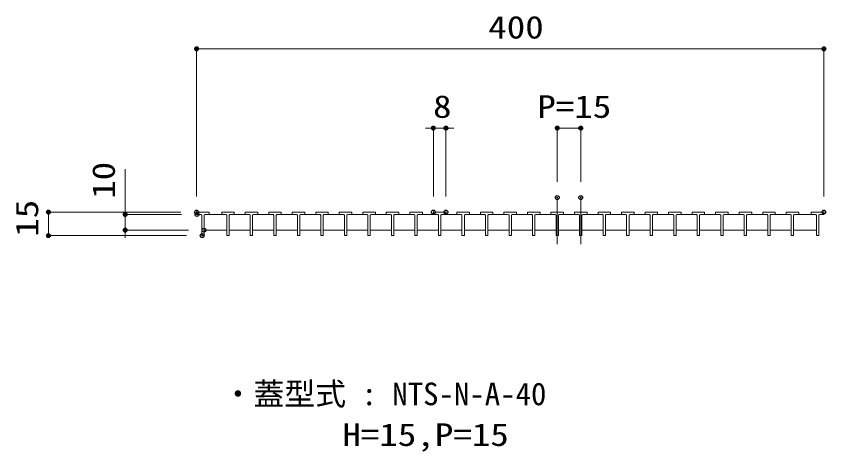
# Model space of a CAD drawing. Units: millimetres on the paper. Extents: x -216 to 216, y -153 to 153.
# Drawn here: x -80.5 to 22.8, y -80.8 to -25.2 of the extents above; entities that cross this region are included whole.
import ezdxf
from ezdxf.enums import TextEntityAlignment as Align

# ---------------------------------------------------------------- set-up
doc = ezdxf.new("R2010")
doc.units = ezdxf.units.MM
doc.header["$PDMODE"] = 32
doc.header["$PDSIZE"] = 0.5
doc.linetypes.add('CHAIN2', pattern=[12, 9, -1, 1, -1])
doc.layers.add('0-1_文字', color=7, linetype='Continuous')
doc.layers.add('0-5_Defpoints', color=7, linetype='Continuous')
for name, color, linetype, lineweight in [('0-2_蓋', 3, 'Continuous', 9), ('0-3_寸法', 4, 'Continuous', 9), ('0-4_0', 7, 'Continuous', 9), ('0-6_中心線', 4, 'CHAIN2', 9)]:
    doc.layers.add(name, color=color, linetype=linetype, lineweight=lineweight)
doc.styles.add('ＭＳ ゴシック', font='')
doc.styles.get('ＭＳ ゴシック').set_extended_font_data('MS Gothic')

# ---------------------------------------------------------------- blocks, each defined once
blk = doc.blocks.new('_Dot')
at = {"layer": '0-4_0'}
for p, q in [((-0.5, 0), (-1, 0)), ((0.489, 0.1), (-0.489, 0.1)), ((0.399, 0.3), (-0.399, 0.3)), ((0.458, -0.199), (-0.458, -0.199)), ((0.3, -0.399), (-0.3, -0.399))]:
    blk.add_line(p, q, dxfattribs=at)
for points in [[(0.5, 0), (0.496, 0.063), (0.484, 0.124), (0.465, 0.184), (0.438, 0.241), (0.405, 0.294), (0.364, 0.342), (0.319, 0.385), (0.268, 0.422), (0.213, 0.452), (0.155, 0.476), (0.094, 0.491), (0.031, 0.499), (-0.031, 0.499), (-0.094, 0.491), (-0.155, 0.476), (-0.213, 0.452), (-0.268, 0.422), (-0.319, 0.385), (-0.364, 0.342), (-0.405, 0.294), (-0.438, 0.241), (-0.465, 0.184), (-0.484, 0.124), (-0.496, 0.063), (-0.5, 0), (0, 0)], [(-0.5, 0), (-0.496, -0.063), (-0.484, -0.124), (-0.465, -0.184), (-0.438, -0.241), (-0.405, -0.294), (-0.364, -0.342), (-0.319, -0.385), (-0.268, -0.422), (-0.213, -0.452), (-0.155, -0.476), (-0.094, -0.491), (-0.031, -0.499), (0.031, -0.499), (0.094, -0.491), (0.155, -0.476), (0.213, -0.452), (0.268, -0.422), (0.319, -0.385), (0.364, -0.342), (0.405, -0.294), (0.438, -0.241), (0.465, -0.184), (0.484, -0.124), (0.496, -0.063), (0.5, 0), (0, 0)]]:
    blk.add_lwpolyline(points, close=True, dxfattribs=at)

msp = doc.modelspace()

# ---------------------------------------------------------------- linework, layer by layer
at = {"layer": '0-2_蓋'}
for p, q in [((-57.451, -50.213), (-55.851, -50.213)), ((-57.451, -50.453), (-57.451, -50.213)), ((-56.901, -50.513), (-57.391, -50.513)), ((-56.401, -50.513), (-55.911, -50.513)), ((-56.401, -50.513), (-53.701, -50.513)), ((-55.851, -50.453), (-55.851, -50.213)), ((-54.251, -50.213), (-52.651, -50.213)), ((-54.251, -50.453), (-54.251, -50.213)), ((-53.701, -50.513), (-54.191, -50.513)), ((-53.201, -50.513), (-52.711, -50.513)), ((-53.201, -50.513), (-50.701, -50.513)), ((-52.651, -50.453), (-52.651, -50.213)), ((-51.251, -50.213), (-49.651, -50.213)), ((-51.251, -50.453), (-51.251, -50.213)), ((-50.701, -50.513), (-51.191, -50.513)), ((-50.201, -50.513), (-49.711, -50.513)), ((-50.201, -50.513), (-47.701, -50.513)), ((-49.651, -50.453), (-49.651, -50.213)), ((-48.251, -50.213), (-46.651, -50.213)), ((-48.251, -50.453), (-48.251, -50.213)), ((-47.701, -50.513), (-48.191, -50.513)), ((-47.201, -50.513), (-46.711, -50.513)), ((-47.201, -50.513), (-44.701, -50.513)), ((-46.651, -50.453), (-46.651, -50.213)), ((-45.251, -50.213), (-43.651, -50.213)), ((-45.251, -50.453), (-45.251, -50.213)), ((-44.701, -50.513), (-45.191, -50.513)), ((-44.201, -50.513), (-43.711, -50.513)), ((-44.201, -50.513), (-41.701, -50.513)), ((-43.651, -50.453), (-43.651, -50.213)), ((-42.251, -50.213), (-40.651, -50.213)), ((-42.251, -50.453), (-42.251, -50.213)), ((-41.701, -50.513), (-42.191, -50.513)), ((-41.201, -50.513), (-40.711, -50.513)), ((-41.201, -50.513), (-38.701, -50.513)), ((-40.651, -50.453), (-40.651, -50.213)), ((-39.251, -50.213), (-37.651, -50.213)), ((-39.251, -50.453), (-39.251, -50.213)), ((-38.701, -50.513), (-39.191, -50.513)), ((-38.201, -50.513), (-37.711, -50.513)), ((-38.201, -50.513), (-35.701, -50.513)), ((-37.651, -50.453), (-37.651, -50.213)), ((-36.251, -50.213), (-34.651, -50.213)), ((-36.251, -50.453), (-36.251, -50.213)), ((-35.701, -50.513), (-36.191, -50.513)), ((-35.201, -50.513), (-34.711, -50.513)), ((-35.201, -50.513), (-32.701, -50.513)), ((-34.651, -50.453), (-34.651, -50.213)), ((-33.251, -50.213), (-31.651, -50.213)), ((-33.251, -50.453), (-33.251, -50.213)), ((-32.701, -50.513), (-33.191, -50.513)), ((-32.201, -50.513), (-31.711, -50.513)), ((-32.201, -50.513), (-29.701, -50.513)), ((-31.651, -50.453), (-31.651, -50.213)), ((-30.251, -50.213), (-28.651, -50.213)), ((-30.251, -50.453), (-30.251, -50.213)), ((-29.701, -50.513), (-30.191, -50.513)), ((-29.201, -50.513), (-28.711, -50.513)), ((-29.201, -50.513), (-26.701, -50.513)), ((-28.651, -50.453), (-28.651, -50.213)), ((-27.251, -50.213), (-25.651, -50.213)), ((-27.251, -50.453), (-27.251, -50.213)), ((-26.701, -50.513), (-27.191, -50.513)), ((-26.201, -50.513), (-25.711, -50.513)), ((-26.201, -50.513), (-23.701, -50.513)), ((-25.651, -50.453), (-25.651, -50.213)), ((-24.251, -50.213), (-22.651, -50.213)), ((-24.251, -50.453), (-24.251, -50.213)), ((-23.701, -50.513), (-24.191, -50.513)), ((-23.201, -50.513), (-22.711, -50.513)), ((-23.201, -50.513), (-20.701, -50.513)), ((-22.651, -50.453), (-22.651, -50.213)), ((-21.251, -50.213), (-19.651, -50.213)), ((-21.251, -50.453), (-21.251, -50.213)), ((-20.701, -50.513), (-21.191, -50.513)), ((-20.201, -50.513), (-19.711, -50.513)), ((-20.201, -50.513), (-17.701, -50.513)), ((-19.651, -50.453), (-19.651, -50.213)), ((-18.251, -50.213), (-16.651, -50.213)), ((-18.251, -50.453), (-18.251, -50.213)), ((-17.701, -50.513), (-18.191, -50.513)), ((-17.201, -50.513), (-16.711, -50.513)), ((-17.201, -50.513), (-14.701, -50.513)), ((-16.651, -50.453), (-16.651, -50.213)), ((-15.251, -50.213), (-13.651, -50.213)), ((-15.251, -50.453), (-15.251, -50.213)), ((-14.701, -50.513), (-15.191, -50.513)), ((-14.201, -50.513), (-13.711, -50.513)), ((-14.201, -50.513), (-11.701, -50.513)), ((-13.651, -50.453), (-13.651, -50.213)), ((-12.251, -50.213), (-10.651, -50.213)), ((-12.251, -50.453), (-12.251, -50.213)), ((-11.701, -50.513), (-12.191, -50.513)), ((-11.201, -50.513), (-10.711, -50.513)), ((-11.201, -50.513), (-8.701, -50.513)), ((-10.651, -50.453), (-10.651, -50.213)), ((-9.251, -50.213), (-7.651, -50.213)), ((-9.251, -50.453), (-9.251, -50.213)), ((-8.701, -50.513), (-9.191, -50.513)), ((-8.201, -50.513), (-7.711, -50.513)), ((-8.201, -50.513), (-5.701, -50.513)), ((-7.651, -50.453), (-7.651, -50.213)), ((-6.251, -50.213), (-4.651, -50.213)), ((-6.251, -50.453), (-6.251, -50.213)), ((-5.701, -50.513), (-6.191, -50.513)), ((-5.201, -50.513), (-4.711, -50.513)), ((-5.201, -50.513), (-2.701, -50.513)), ((-4.651, -50.453), (-4.651, -50.213)), ((-3.251, -50.213), (-1.651, -50.213)), ((-3.251, -50.453), (-3.251, -50.213)), ((-2.701, -50.513), (-3.191, -50.513)), ((-2.201, -50.513), (-1.711, -50.513)), ((-2.201, -50.513), (0.299, -50.513)), ((-1.651, -50.453), (-1.651, -50.213)), ((-0.251, -50.213), (1.349, -50.213)), ((-0.251, -50.453), (-0.251, -50.213)), ((0.299, -50.513), (-0.191, -50.513)), ((0.799, -50.513), (1.289, -50.513)), ((0.799, -50.513), (3.299, -50.513)), ((1.349, -50.453), (1.349, -50.213)), ((2.749, -50.213), (4.349, -50.213)), ((2.749, -50.453), (2.749, -50.213)), ((3.299, -50.513), (2.809, -50.513)), ((3.799, -50.513), (4.289, -50.513)), ((3.799, -50.513), (6.299, -50.513)), ((4.349, -50.453), (4.349, -50.213)), ((5.749, -50.213), (7.349, -50.213)), ((5.749, -50.453), (5.749, -50.213)), ((6.299, -50.513), (5.809, -50.513)), ((6.799, -50.513), (7.289, -50.513)), ((6.799, -50.513), (9.299, -50.513)), ((7.349, -50.453), (7.349, -50.213)), ((8.749, -50.213), (10.349, -50.213)), ((8.749, -50.453), (8.749, -50.213)), ((9.299, -50.513), (8.809, -50.513)), ((9.799, -50.513), (10.289, -50.513)), ((9.799, -50.513), (12.299, -50.513)), ((10.349, -50.453), (10.349, -50.213)), ((11.749, -50.213), (13.349, -50.213)), ((11.749, -50.453), (11.749, -50.213)), ((12.299, -50.513), (11.809, -50.513)), ((12.799, -50.513), (13.289, -50.513)), ((12.799, -50.513), (15.299, -50.513)), ((13.349, -50.453), (13.349, -50.213)), ((14.749, -50.213), (16.349, -50.213)), ((14.749, -50.453), (14.749, -50.213)), ((15.299, -50.513), (14.809, -50.513)), ((15.799, -50.513), (16.289, -50.513)), ((15.799, -50.513), (18.299, -50.513)), ((16.349, -50.453), (16.349, -50.213)), ((17.749, -50.213), (19.349, -50.213)), ((17.749, -50.453), (17.749, -50.213)), ((18.299, -50.513), (17.809, -50.513)), ((18.799, -50.513), (19.289, -50.513)), ((18.799, -50.513), (21.499, -50.513)), ((19.349, -50.453), (19.349, -50.213)), ((20.949, -50.213), (22.549, -50.213)), ((20.949, -50.453), (20.949, -50.213)), ((21.499, -50.513), (21.009, -50.513)), ((21.999, -50.513), (22.489, -50.513)), ((22.549, -50.453), (22.549, -50.213)), ((-56.801, -53.153), (-56.801, -50.613)), ((-56.501, -53.153), (-56.501, -50.613)), ((-53.601, -53.153), (-53.601, -50.613)), ((-53.301, -53.153), (-53.301, -50.613)), ((-50.601, -53.153), (-50.601, -50.613)), ((-50.301, -53.153), (-50.301, -50.613)), ((-47.601, -53.153), (-47.601, -50.613)), ((-47.301, -53.153), (-47.301, -50.613)), ((-44.601, -53.153), (-44.601, -50.613)), ((-44.301, -53.153), (-44.301, -50.613)), ((-41.601, -53.153), (-41.601, -50.613)), ((-41.301, -53.153), (-41.301, -50.613)), ((-38.601, -53.153), (-38.601, -50.613)), ((-38.301, -53.153), (-38.301, -50.613)), ((-35.601, -53.153), (-35.601, -50.613)), ((-35.301, -53.153), (-35.301, -50.613)), ((-32.601, -53.153), (-32.601, -50.613)), ((-32.301, -53.153), (-32.301, -50.613)), ((-29.601, -53.153), (-29.601, -50.613)), ((-29.301, -53.153), (-29.301, -50.613)), ((-26.601, -53.153), (-26.601, -50.613)), ((-26.301, -53.153), (-26.301, -50.613)), ((-23.601, -53.153), (-23.601, -50.613)), ((-23.301, -53.153), (-23.301, -50.613)), ((-20.601, -53.153), (-20.601, -50.613)), ((-20.301, -53.153), (-20.301, -50.613)), ((-17.601, -53.153), (-17.601, -50.613)), ((-17.301, -53.153), (-17.301, -50.613)), ((-14.601, -53.153), (-14.601, -50.613)), ((-14.301, -53.153), (-14.301, -50.613)), ((-11.601, -53.153), (-11.601, -50.613)), ((-11.301, -53.153), (-11.301, -50.613)), ((-8.601, -53.153), (-8.601, -50.613)), ((-8.301, -53.153), (-8.301, -50.613)), ((-5.601, -53.153), (-5.601, -50.613)), ((-5.301, -53.153), (-5.301, -50.613)), ((-2.601, -53.153), (-2.601, -50.613)), ((-2.301, -53.153), (-2.301, -50.613)), ((0.399, -53.153), (0.399, -50.613)), ((0.699, -53.153), (0.699, -50.613)), ((3.399, -53.153), (3.399, -50.613)), ((3.699, -53.153), (3.699, -50.613)), ((6.399, -53.153), (6.399, -50.613)), ((6.699, -53.153), (6.699, -50.613)), ((9.399, -53.153), (9.399, -50.613)), ((9.699, -53.153), (9.699, -50.613)), ((12.399, -53.153), (12.399, -50.613)), ((12.699, -53.153), (12.699, -50.613)), ((15.399, -53.153), (15.399, -50.613)), ((15.699, -53.153), (15.699, -50.613)), ((18.399, -53.153), (18.399, -50.613)), ((18.699, -53.153), (18.699, -50.613)), ((21.599, -53.153), (21.599, -50.613)), ((21.899, -53.153), (21.899, -50.613)), ((-56.501, -52.513), (-53.601, -52.513)), ((-53.301, -52.513), (-50.601, -52.513)), ((-50.301, -52.513), (-47.601, -52.513)), ((-47.301, -52.513), (-44.601, -52.513)), ((-44.301, -52.513), (-41.601, -52.513)), ((-41.301, -52.513), (-38.601, -52.513)), ((-38.301, -52.513), (-35.601, -52.513)), ((-35.301, -52.513), (-32.601, -52.513)), ((-32.301, -52.513), (-29.601, -52.513)), ((-29.301, -52.513), (-26.601, -52.513)), ((-26.301, -52.513), (-23.601, -52.513)), ((-23.301, -52.513), (-20.601, -52.513)), ((-20.301, -52.513), (-17.601, -52.513)), ((-17.301, -52.513), (-14.601, -52.513)), ((-14.301, -52.513), (-11.601, -52.513)), ((-11.301, -52.513), (-8.601, -52.513)), ((-8.301, -52.513), (-5.601, -52.513)), ((-5.301, -52.513), (-2.601, -52.513)), ((-2.301, -52.513), (0.399, -52.513)), ((0.699, -52.513), (3.399, -52.513)), ((3.699, -52.513), (6.399, -52.513)), ((6.699, -52.513), (9.399, -52.513)), ((9.699, -52.513), (12.399, -52.513)), ((12.699, -52.513), (15.399, -52.513)), ((15.699, -52.513), (18.399, -52.513)), ((18.699, -52.513), (21.599, -52.513)), ((-56.561, -53.213), (-56.741, -53.213)), ((-53.361, -53.213), (-53.541, -53.213)), ((-50.361, -53.213), (-50.541, -53.213)), ((-47.361, -53.213), (-47.541, -53.213)), ((-44.361, -53.213), (-44.541, -53.213)), ((-41.361, -53.213), (-41.541, -53.213)), ((-38.361, -53.213), (-38.541, -53.213)), ((-35.361, -53.213), (-35.541, -53.213)), ((-32.361, -53.213), (-32.541, -53.213)), ((-29.361, -53.213), (-29.541, -53.213)), ((-26.361, -53.213), (-26.541, -53.213)), ((-23.361, -53.213), (-23.541, -53.213)), ((-20.361, -53.213), (-20.541, -53.213)), ((-17.361, -53.213), (-17.541, -53.213)), ((-14.361, -53.213), (-14.541, -53.213)), ((-11.361, -53.213), (-11.541, -53.213)), ((-8.361, -53.213), (-8.541, -53.213)), ((-5.361, -53.213), (-5.541, -53.213)), ((-2.361, -53.213), (-2.541, -53.213)), ((0.639, -53.213), (0.459, -53.213)), ((3.639, -53.213), (3.459, -53.213)), ((6.639, -53.213), (6.459, -53.213)), ((9.639, -53.213), (9.459, -53.213)), ((12.639, -53.213), (12.459, -53.213)), ((15.639, -53.213), (15.459, -53.213)), ((18.639, -53.213), (18.459, -53.213)), ((21.839, -53.213), (21.659, -53.213))]:
    msp.add_line(p, q, dxfattribs=at)
for centre, radius, start, end in [((-57.391, -50.453), 0.06, 180, 270), ((-56.901, -50.613), 0.1, 0, 90), ((-56.401, -50.613), 0.1, 90, 180), ((-55.911, -50.453), 0.06, 270, 0), ((-54.191, -50.453), 0.06, 180, 270), ((-53.701, -50.613), 0.1, 0, 90), ((-53.201, -50.613), 0.1, 90, 180), ((-52.711, -50.453), 0.06, 270, 0), ((-51.191, -50.453), 0.06, 180, 270), ((-50.701, -50.613), 0.1, 0, 90), ((-50.201, -50.613), 0.1, 90, 180), ((-49.711, -50.453), 0.06, 270, 0), ((-48.191, -50.453), 0.06, 180, 270), ((-47.701, -50.613), 0.1, 0, 90), ((-47.201, -50.613), 0.1, 90, 180), ((-46.711, -50.453), 0.06, 270, 0), ((-45.191, -50.453), 0.06, 180, 270), ((-44.701, -50.613), 0.1, 0, 90), ((-44.201, -50.613), 0.1, 90, 180), ((-43.711, -50.453), 0.06, 270, 0), ((-42.191, -50.453), 0.06, 180, 270), ((-41.701, -50.613), 0.1, 0, 90), ((-41.201, -50.613), 0.1, 90, 180), ((-40.711, -50.453), 0.06, 270, 0), ((-39.191, -50.453), 0.06, 180, 270), ((-38.701, -50.613), 0.1, 0, 90), ((-38.201, -50.613), 0.1, 90, 180), ((-37.711, -50.453), 0.06, 270, 0), ((-36.191, -50.453), 0.06, 180, 270), ((-35.701, -50.613), 0.1, 0, 90), ((-35.201, -50.613), 0.1, 90, 180), ((-34.711, -50.453), 0.06, 270, 0), ((-33.191, -50.453), 0.06, 180, 270), ((-32.701, -50.613), 0.1, 0, 90), ((-32.201, -50.613), 0.1, 90, 180), ((-31.711, -50.453), 0.06, 270, 0), ((-30.191, -50.453), 0.06, 180, 270), ((-29.701, -50.613), 0.1, 0, 90), ((-29.201, -50.613), 0.1, 90, 180), ((-28.711, -50.453), 0.06, 270, 0), ((-27.191, -50.453), 0.06, 180, 270), ((-26.701, -50.613), 0.1, 0, 90), ((-26.201, -50.613), 0.1, 90, 180), ((-25.711, -50.453), 0.06, 270, 0), ((-24.191, -50.453), 0.06, 180, 270), ((-23.701, -50.613), 0.1, 0, 90), ((-23.201, -50.613), 0.1, 90, 180), ((-22.711, -50.453), 0.06, 270, 0), ((-21.191, -50.453), 0.06, 180, 270), ((-20.701, -50.613), 0.1, 0, 90), ((-20.201, -50.613), 0.1, 90, 180), ((-19.711, -50.453), 0.06, 270, 0), ((-18.191, -50.453), 0.06, 180, 270), ((-17.701, -50.613), 0.1, 0, 90), ((-17.201, -50.613), 0.1, 90, 180), ((-16.711, -50.453), 0.06, 270, 0), ((-15.191, -50.453), 0.06, 180, 270), ((-14.701, -50.613), 0.1, 0, 90), ((-14.201, -50.613), 0.1, 90, 180), ((-13.711, -50.453), 0.06, 270, 0), ((-12.191, -50.453), 0.06, 180, 270), ((-11.701, -50.613), 0.1, 0, 90), ((-11.201, -50.613), 0.1, 90, 180), ((-10.711, -50.453), 0.06, 270, 0), ((-9.191, -50.453), 0.06, 180, 270), ((-8.701, -50.613), 0.1, 0, 90), ((-8.201, -50.613), 0.1, 90, 180), ((-7.711, -50.453), 0.06, 270, 0), ((-6.191, -50.453), 0.06, 180, 270), ((-5.701, -50.613), 0.1, 0, 90), ((-5.201, -50.613), 0.1, 90, 180), ((-4.711, -50.453), 0.06, 270, 0), ((-3.191, -50.453), 0.06, 180, 270), ((-2.701, -50.613), 0.1, 0, 90), ((-2.201, -50.613), 0.1, 90, 180), ((-1.711, -50.453), 0.06, 270, 0), ((-0.191, -50.453), 0.06, 180, 270), ((0.299, -50.613), 0.1, 0, 90), ((0.799, -50.613), 0.1, 90, 180), ((1.289, -50.453), 0.06, 270, 0), ((2.809, -50.453), 0.06, 180, 270), ((3.299, -50.613), 0.1, 0, 90), ((3.799, -50.613), 0.1, 90, 180), ((4.289, -50.453), 0.06, 270, 0), ((5.809, -50.453), 0.06, 180, 270), ((6.299, -50.613), 0.1, 0, 90), ((6.799, -50.613), 0.1, 90, 180), ((7.289, -50.453), 0.06, 270, 0), ((8.809, -50.453), 0.06, 180, 270), ((9.299, -50.613), 0.1, 0, 90), ((9.799, -50.613), 0.1, 90, 180), ((10.289, -50.453), 0.06, 270, 0), ((11.809, -50.453), 0.06, 180, 270), ((12.299, -50.613), 0.1, 0, 90), ((12.799, -50.613), 0.1, 90, 180), ((13.289, -50.453), 0.06, 270, 0), ((14.809, -50.453), 0.06, 180, 270), ((15.299, -50.613), 0.1, 0, 90), ((15.799, -50.613), 0.1, 90, 180), ((16.289, -50.453), 0.06, 270, 0), ((17.809, -50.453), 0.06, 180, 270), ((18.299, -50.613), 0.1, 0, 90), ((18.799, -50.613), 0.1, 90, 180), ((19.289, -50.453), 0.06, 270, 0), ((21.009, -50.453), 0.06, 180, 270), ((21.499, -50.613), 0.1, 0, 90), ((21.999, -50.613), 0.1, 90, 180), ((22.489, -50.453), 0.06, 270, 0), ((-56.741, -53.153), 0.06, 180, 270), ((-56.561, -53.153), 0.06, 270, 0), ((-53.541, -53.153), 0.06, 180, 270), ((-53.361, -53.153), 0.06, 270, 0), ((-50.541, -53.153), 0.06, 180, 270), ((-50.361, -53.153), 0.06, 270, 0), ((-47.541, -53.153), 0.06, 180, 270), ((-47.361, -53.153), 0.06, 270, 0), ((-44.541, -53.153), 0.06, 180, 270), ((-44.361, -53.153), 0.06, 270, 0), ((-41.541, -53.153), 0.06, 180, 270), ((-41.361, -53.153), 0.06, 270, 0), ((-38.541, -53.153), 0.06, 180, 270), ((-38.361, -53.153), 0.06, 270, 0), ((-35.541, -53.153), 0.06, 180, 270), ((-35.361, -53.153), 0.06, 270, 0), ((-32.541, -53.153), 0.06, 180, 270), ((-32.361, -53.153), 0.06, 270, 0), ((-29.541, -53.153), 0.06, 180, 270), ((-29.361, -53.153), 0.06, 270, 0), ((-26.541, -53.153), 0.06, 180, 270), ((-26.361, -53.153), 0.06, 270, 0), ((-23.541, -53.153), 0.06, 180, 270), ((-23.361, -53.153), 0.06, 270, 0), ((-20.541, -53.153), 0.06, 180, 270), ((-20.361, -53.153), 0.06, 270, 0), ((-17.541, -53.153), 0.06, 180, 270), ((-17.361, -53.153), 0.06, 270, 0), ((-14.541, -53.153), 0.06, 180, 270), ((-14.361, -53.153), 0.06, 270, 0), ((-11.541, -53.153), 0.06, 180, 270), ((-11.361, -53.153), 0.06, 270, 0), ((-8.541, -53.153), 0.06, 180, 270), ((-8.361, -53.153), 0.06, 270, 0), ((-5.541, -53.153), 0.06, 180, 270), ((-5.361, -53.153), 0.06, 270, 0), ((-2.541, -53.153), 0.06, 180, 270), ((-2.361, -53.153), 0.06, 270, 0), ((0.459, -53.153), 0.06, 180, 270), ((0.639, -53.153), 0.06, 270, 0), ((3.459, -53.153), 0.06, 180, 270), ((3.639, -53.153), 0.06, 270, 0), ((6.459, -53.153), 0.06, 180, 270), ((6.639, -53.153), 0.06, 270, 0), ((9.459, -53.153), 0.06, 180, 270), ((9.639, -53.153), 0.06, 270, 0), ((12.459, -53.153), 0.06, 180, 270), ((12.639, -53.153), 0.06, 270, 0), ((15.459, -53.153), 0.06, 180, 270), ((15.639, -53.153), 0.06, 270, 0), ((18.459, -53.153), 0.06, 180, 270), ((18.639, -53.153), 0.06, 270, 0), ((21.659, -53.153), 0.06, 180, 270), ((21.839, -53.153), 0.06, 270, 0)]:
    msp.add_arc(centre, radius, start, end, dxfattribs=at)
at = {"layer": '0-3_寸法'}
for p, q in [((-57.451, -48.213), (-57.451, -29.371)), ((-56.951, -29.371), (22.049, -29.371)), ((22.549, -48.213), (22.549, -29.371)), ((-27.751, -39.492), (-28.251, -39.492)), ((-27.251, -48.213), (-27.251, -39.492)), ((-27.251, -39.492), (-25.651, -39.492)), ((-25.651, -48.213), (-25.651, -39.492)), ((-25.151, -39.492), (-24.651, -39.492)), ((-11.451, -46.353), (-11.451, -39.492)), ((-10.951, -39.492), (-8.951, -39.492)), ((-8.451, -46.353), (-8.451, -39.492)), ((-66.561, -50.013), (-66.561, -44.713)), ((-59.451, -50.213), (-76.339, -50.213)), ((-59.391, -50.513), (-66.561, -50.513)), ((-66.561, -52.513), (-66.561, -50.513)), ((-76.339, -52.713), (-76.339, -50.713)), ((-58.501, -52.513), (-66.561, -52.513)), ((-58.741, -53.213), (-76.339, -53.213)), ((-66.561, -53.013), (-66.561, -53.513))]:
    msp.add_line(p, q, dxfattribs=at)
at = {"layer": '0-5_Defpoints'}
for p in [(22.549, -29.371), (-25.651, -39.492), (-8.451, -39.492), (-11.451, -48.353), (-8.451, -48.353), (-76.339, -50.213), (-66.561, -50.513), (-57.451, -50.213), (-57.391, -50.513), (-27.251, -50.213), (-25.651, -50.213), (22.549, -50.213), (-56.501, -52.513), (-56.741, -53.213)]:
    msp.add_point(p, dxfattribs=at)
at = {"layer": '0-6_中心線'}
for p, q in [((-11.451, -48.353), (-11.451, -54.307)), ((-8.451, -48.353), (-8.451, -54.307))]:
    msp.add_line(p, q, dxfattribs=at)

# ---------------------------------------------------------------- block references
at = {"layer": '0-3_寸法', "xscale": 0.5, "yscale": 0.5}
for p, rotation in [((-57.451, -29.371), 180), ((-25.651, -39.492), 180), ((-11.451, -39.492), 180), ((-76.339, -50.213), 90), ((-66.561, -50.513), 270), ((-66.561, -52.513), 90), ((-76.339, -53.213), 270)]:
    msp.add_blockref('_Dot', p, dxfattribs=dict(at, rotation=rotation))
for p in [(22.549, -29.371), (-27.251, -39.492), (-8.451, -39.492)]:
    msp.add_blockref('_Dot', p, dxfattribs=at)

# ---------------------------------------------------------------- texts
at = {"layer": '0-1_文字', "style": 'ＭＳ ゴシック'}
msp.add_text('・蓋型式 : NTS-N-A-40', height=2.889, dxfattribs=at).set_placement((-54.145, -75.723), align=Align.BOTTOM_LEFT)
at = {"layer": '0-1_文字', "style": 'ＭＳ ゴシック', "width": 1.2}
msp.add_text('H=15,P=15', height=2.889, dxfattribs=at).set_placement((-38.857, -80.923), align=Align.BOTTOM_LEFT)
at = {"layer": '0-3_寸法', "style": 'ＭＳ ゴシック', "width": 1.2}
for s, p in [('400', (-20.251, -28.926)), ('8', (-27.291, -39.047)), ('P=15', (-13.995, -39.047))]:
    msp.add_text(s, height=2.889, dxfattribs=at).set_placement(p, align=Align.BOTTOM_LEFT)
for s, p in [('10', (-67.006, -48.513)), ('15', (-76.784, -53.358))]:
    msp.add_text(s, height=2.889, rotation=90, dxfattribs=at).set_placement(p, align=Align.BOTTOM_LEFT)

doc.saveas('drawing.dxf')
